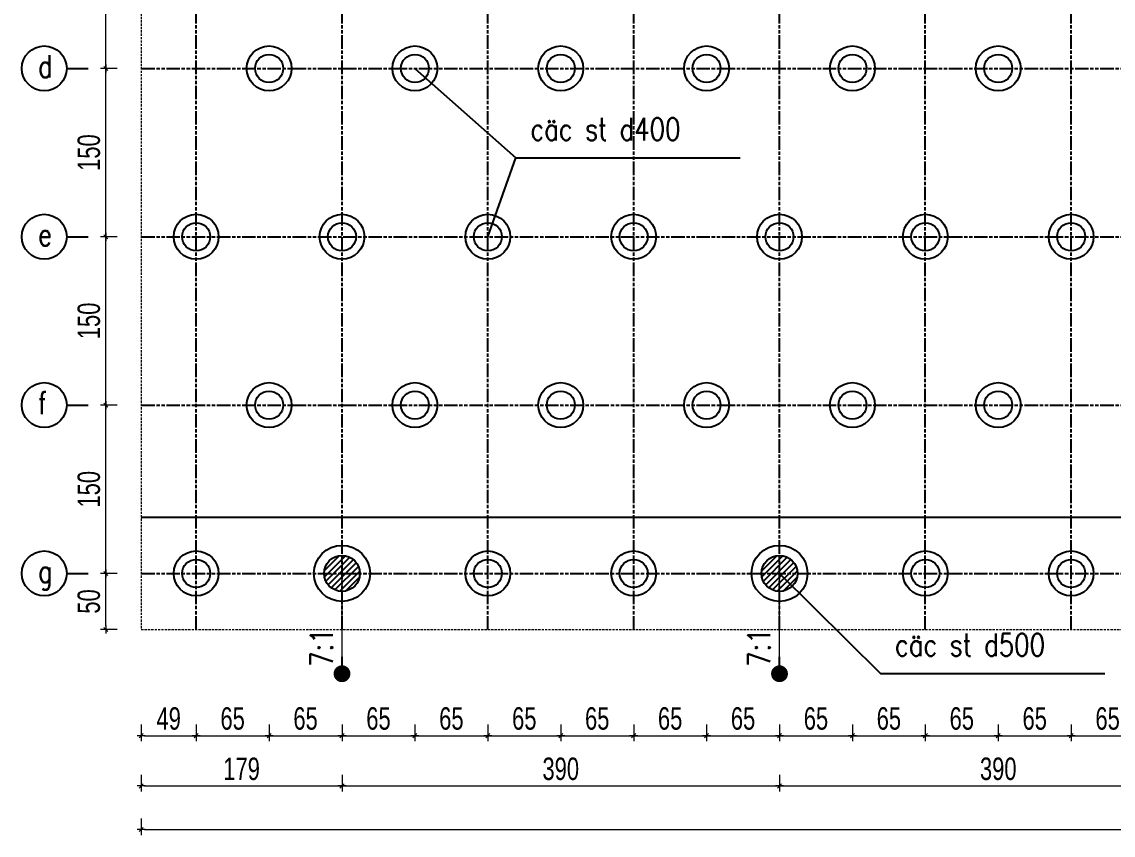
# Model space of a CAD drawing. Header units: inches. Extents: x -1640460 to 2672754, y -1012 to 1209503.
# Drawn here: x 4934 to 5907, y 136 to 861 of the extents above; entities that cross this region are included whole.
import ezdxf

# ---------------------------------------------------------------- set-up
doc = ezdxf.new("R2010")
doc.units = ezdxf.units.IN
doc.header["$MEASUREMENT"] = 0
doc.linetypes.add('ACAD_ISO09W100', pattern=[45, 24, -3, 6, -3, 6, -3])
doc.linetypes.add('HIDDEN', pattern=[0.375, 0.25, -0.125])
doc.layers.add('DIM', color=177, linetype='Continuous', lineweight=20)
doc.layers.add('THAY1', color=9, linetype='Continuous', lineweight=20)
for name, color, linetype in [('Kich thuoc', 4, 'Continuous'), ('Text', 2, 'Continuous'), ('Tim', 8, 'ACAD_ISO09W100')]:
    doc.layers.add(name, color=color, linetype=linetype)
doc.styles.add('KICH_THUOC', font='vnsimli.shx', dxfattribs={"width": 0.8})
doc.styles.add('TXTDIM', font='VNARIAL.TTF', dxfattribs={"width": 0.7})
doc.dimstyles.new('DIM10', dxfattribs={"dimscale": 10, "dimtxt": 2, "dimasz": 0.3, "dimexe": 0.5, "dimexo": 0.5, "dimgap": 0.5, "dimtad": 1, "dimdec": 0, "dimzin": 12, "dimdsep": 46, "dimtxsty": 'TXTDIM', "dimblk": 'SLASH', "dimcen": 1.5, "dimclrd": 1, "dimclre": 256, "dimclrt": 2, "dimadec": 0, "dimazin": 0, "dimtfac": 1, "dimtdec": 0, "dimtix": 1, "dimtmove": 0, "dimatfit": 3, "dimldrblk": 'DOT', "dimfxl": 1, "dimfxlon": 1, "dimtolj": 1, "dimtzin": 0, "dimlwd": 9, "dimlwe": 9, "dimarcsym": 1})

# ---------------------------------------------------------------- blocks, each defined once
blk = doc.blocks.new('SLASH')
at = {"layer": 'DIM', "color": 16}
blk.add_line((-1.2, 0), (1.2, 0), dxfattribs=at)
at = {"layer": 'DIM', "color": 16, "linetype": 'Continuous'}
blk.add_line((-0.6, -0.6), (0.6, 0.6), dxfattribs=at)
blk = doc.blocks.new('*D423')
at = {"layer": 'Defpoints', "color": 0}
for p in [(5040.87, 319.43), (5089.87, 319.43), (5089.87, 224.84)]:
    blk.add_point(p, dxfattribs=at)
at = {"layer": 'Kich thuoc', "lineweight": 9}
for p, q in [((5040.87, 234.84), (5040.87, 219.84)), ((5089.87, 234.84), (5089.87, 219.84))]:
    blk.add_line(p, q, dxfattribs=at)
at = {"layer": 'Kich thuoc', "color": 1, "lineweight": 9}
blk.add_line((5043.87, 224.84), (5086.87, 224.84), dxfattribs=at)
at = {"layer": 'Kich thuoc', "color": 1, "lineweight": 9, "xscale": 3, "yscale": 3, "zscale": 3, "rotation": 180}
blk.add_blockref('SLASH', (5040.87, 224.84), dxfattribs=at)
at = {"layer": 'Kich thuoc', "color": 1, "lineweight": 9, "xscale": 3, "yscale": 3, "zscale": 3}
blk.add_blockref('SLASH', (5089.87, 224.84), dxfattribs=at)
at = {"layer": 'Kich thuoc', "color": 2, "insert": (5065.37, 240.05), "char_height": 20, "attachment_point": 5, "style": 'TXTDIM'}
blk.add_mtext('\\A1;49', dxfattribs=at)
blk = doc.blocks.new('_Dot')
at = {"color": 0, "linetype": 'ByBlock', "lineweight": -2}
blk.add_line((-0.5, 0), (-1, 0), dxfattribs=at)
at = {"color": 0, "linetype": 'ByBlock', "const_width": 0.5}
blk.add_lwpolyline([(-0.25, 0, 1), (0.25, 0, 1)], format="xyb", close=True, dxfattribs=at)
blk = doc.blocks.new('*D424')
at = {"layer": 'Defpoints', "color": 0}
for p in [(5089.87, 319.43), (5154.87, 319.43), (5154.87, 224.84)]:
    blk.add_point(p, dxfattribs=at)
at = {"layer": 'Kich thuoc', "lineweight": 9}
for p, q in [((5089.87, 234.84), (5089.87, 219.84)), ((5154.87, 234.84), (5154.87, 219.84))]:
    blk.add_line(p, q, dxfattribs=at)
at = {"layer": 'Kich thuoc', "color": 1, "lineweight": 9}
blk.add_line((5092.87, 224.84), (5151.87, 224.84), dxfattribs=at)
at = {"layer": 'Kich thuoc', "color": 1, "lineweight": 9, "xscale": 3, "yscale": 3, "zscale": 3, "rotation": 180}
blk.add_blockref('SLASH', (5089.87, 224.84), dxfattribs=at)
at = {"layer": 'Kich thuoc', "color": 1, "lineweight": 9, "xscale": 3, "yscale": 3, "zscale": 3}
blk.add_blockref('SLASH', (5154.87, 224.84), dxfattribs=at)
at = {"layer": 'Kich thuoc', "color": 2, "insert": (5122.37, 240.05), "char_height": 20, "attachment_point": 5, "style": 'TXTDIM'}
blk.add_mtext('\\A1;65', dxfattribs=at)
blk = doc.blocks.new('*D425')
at = {"layer": 'Defpoints', "color": 0}
for p in [(5154.87, 319.43), (5219.87, 319.43), (5219.87, 224.84)]:
    blk.add_point(p, dxfattribs=at)
at = {"layer": 'Kich thuoc', "lineweight": 9}
for p, q in [((5154.87, 234.84), (5154.87, 219.84)), ((5219.87, 234.84), (5219.87, 219.84))]:
    blk.add_line(p, q, dxfattribs=at)
at = {"layer": 'Kich thuoc', "color": 1, "lineweight": 9}
blk.add_line((5157.87, 224.84), (5216.87, 224.84), dxfattribs=at)
at = {"layer": 'Kich thuoc', "color": 1, "lineweight": 9, "xscale": 3, "yscale": 3, "zscale": 3, "rotation": 180}
blk.add_blockref('SLASH', (5154.87, 224.84), dxfattribs=at)
at = {"layer": 'Kich thuoc', "color": 1, "lineweight": 9, "xscale": 3, "yscale": 3, "zscale": 3}
blk.add_blockref('SLASH', (5219.87, 224.84), dxfattribs=at)
at = {"layer": 'Kich thuoc', "color": 2, "insert": (5187.37, 240.05), "char_height": 20, "attachment_point": 5, "style": 'TXTDIM'}
blk.add_mtext('\\A1;65', dxfattribs=at)
blk = doc.blocks.new('*D426')
at = {"layer": 'Defpoints', "color": 0}
for p in [(5219.87, 319.43), (5284.87, 319.43), (5284.87, 224.84)]:
    blk.add_point(p, dxfattribs=at)
at = {"layer": 'Kich thuoc', "lineweight": 9}
for p, q in [((5219.87, 234.84), (5219.87, 219.84)), ((5284.87, 234.84), (5284.87, 219.84))]:
    blk.add_line(p, q, dxfattribs=at)
at = {"layer": 'Kich thuoc', "color": 1, "lineweight": 9}
blk.add_line((5222.87, 224.84), (5281.87, 224.84), dxfattribs=at)
at = {"layer": 'Kich thuoc', "color": 1, "lineweight": 9, "xscale": 3, "yscale": 3, "zscale": 3, "rotation": 180}
blk.add_blockref('SLASH', (5219.87, 224.84), dxfattribs=at)
at = {"layer": 'Kich thuoc', "color": 1, "lineweight": 9, "xscale": 3, "yscale": 3, "zscale": 3}
blk.add_blockref('SLASH', (5284.87, 224.84), dxfattribs=at)
at = {"layer": 'Kich thuoc', "color": 2, "insert": (5252.37, 240.05), "char_height": 20, "attachment_point": 5, "style": 'TXTDIM'}
blk.add_mtext('\\A1;65', dxfattribs=at)
blk = doc.blocks.new('*D427')
at = {"layer": 'Defpoints', "color": 0}
for p in [(5284.87, 319.43), (5349.87, 319.43), (5349.87, 224.84)]:
    blk.add_point(p, dxfattribs=at)
at = {"layer": 'Kich thuoc', "lineweight": 9}
for p, q in [((5284.87, 234.84), (5284.87, 219.84)), ((5349.87, 234.84), (5349.87, 219.84))]:
    blk.add_line(p, q, dxfattribs=at)
at = {"layer": 'Kich thuoc', "color": 1, "lineweight": 9}
blk.add_line((5287.87, 224.84), (5346.87, 224.84), dxfattribs=at)
at = {"layer": 'Kich thuoc', "color": 1, "lineweight": 9, "xscale": 3, "yscale": 3, "zscale": 3, "rotation": 180}
blk.add_blockref('SLASH', (5284.87, 224.84), dxfattribs=at)
at = {"layer": 'Kich thuoc', "color": 1, "lineweight": 9, "xscale": 3, "yscale": 3, "zscale": 3}
blk.add_blockref('SLASH', (5349.87, 224.84), dxfattribs=at)
at = {"layer": 'Kich thuoc', "color": 2, "insert": (5317.37, 240.05), "char_height": 20, "attachment_point": 5, "style": 'TXTDIM'}
blk.add_mtext('\\A1;65', dxfattribs=at)
blk = doc.blocks.new('*D428')
at = {"layer": 'Defpoints', "color": 0}
for p in [(5349.87, 319.43), (5414.87, 319.43), (5414.87, 224.84)]:
    blk.add_point(p, dxfattribs=at)
at = {"layer": 'Kich thuoc', "lineweight": 9}
for p, q in [((5349.87, 234.84), (5349.87, 219.84)), ((5414.87, 234.84), (5414.87, 219.84))]:
    blk.add_line(p, q, dxfattribs=at)
at = {"layer": 'Kich thuoc', "color": 1, "lineweight": 9}
blk.add_line((5352.87, 224.84), (5411.87, 224.84), dxfattribs=at)
at = {"layer": 'Kich thuoc', "color": 1, "lineweight": 9, "xscale": 3, "yscale": 3, "zscale": 3, "rotation": 180}
blk.add_blockref('SLASH', (5349.87, 224.84), dxfattribs=at)
at = {"layer": 'Kich thuoc', "color": 1, "lineweight": 9, "xscale": 3, "yscale": 3, "zscale": 3}
blk.add_blockref('SLASH', (5414.87, 224.84), dxfattribs=at)
at = {"layer": 'Kich thuoc', "color": 2, "insert": (5382.37, 240.05), "char_height": 20, "attachment_point": 5, "style": 'TXTDIM'}
blk.add_mtext('\\A1;65', dxfattribs=at)
blk = doc.blocks.new('*D429')
at = {"layer": 'Defpoints', "color": 0}
for p in [(5414.87, 319.43), (5479.87, 319.43), (5479.87, 224.84)]:
    blk.add_point(p, dxfattribs=at)
at = {"layer": 'Kich thuoc', "lineweight": 9}
for p, q in [((5414.87, 234.84), (5414.87, 219.84)), ((5479.87, 234.84), (5479.87, 219.84))]:
    blk.add_line(p, q, dxfattribs=at)
at = {"layer": 'Kich thuoc', "color": 1, "lineweight": 9}
blk.add_line((5417.87, 224.84), (5476.87, 224.84), dxfattribs=at)
at = {"layer": 'Kich thuoc', "color": 1, "lineweight": 9, "xscale": 3, "yscale": 3, "zscale": 3, "rotation": 180}
blk.add_blockref('SLASH', (5414.87, 224.84), dxfattribs=at)
at = {"layer": 'Kich thuoc', "color": 1, "lineweight": 9, "xscale": 3, "yscale": 3, "zscale": 3}
blk.add_blockref('SLASH', (5479.87, 224.84), dxfattribs=at)
at = {"layer": 'Kich thuoc', "color": 2, "insert": (5447.37, 240.05), "char_height": 20, "attachment_point": 5, "style": 'TXTDIM'}
blk.add_mtext('\\A1;65', dxfattribs=at)
blk = doc.blocks.new('*D430')
at = {"layer": 'Defpoints', "color": 0}
for p in [(5479.87, 319.43), (5544.87, 319.43), (5544.87, 224.84)]:
    blk.add_point(p, dxfattribs=at)
at = {"layer": 'Kich thuoc', "lineweight": 9}
for p, q in [((5479.87, 234.84), (5479.87, 219.84)), ((5544.87, 234.84), (5544.87, 219.84))]:
    blk.add_line(p, q, dxfattribs=at)
at = {"layer": 'Kich thuoc', "color": 1, "lineweight": 9}
blk.add_line((5482.87, 224.84), (5541.87, 224.84), dxfattribs=at)
at = {"layer": 'Kich thuoc', "color": 1, "lineweight": 9, "xscale": 3, "yscale": 3, "zscale": 3, "rotation": 180}
blk.add_blockref('SLASH', (5479.87, 224.84), dxfattribs=at)
at = {"layer": 'Kich thuoc', "color": 1, "lineweight": 9, "xscale": 3, "yscale": 3, "zscale": 3}
blk.add_blockref('SLASH', (5544.87, 224.84), dxfattribs=at)
at = {"layer": 'Kich thuoc', "color": 2, "insert": (5512.37, 240.05), "char_height": 20, "attachment_point": 5, "style": 'TXTDIM'}
blk.add_mtext('\\A1;65', dxfattribs=at)
blk = doc.blocks.new('*D431')
at = {"layer": 'Defpoints', "color": 0}
for p in [(5544.87, 319.43), (5609.87, 319.43), (5609.87, 224.84)]:
    blk.add_point(p, dxfattribs=at)
at = {"layer": 'Kich thuoc', "lineweight": 9}
for p, q in [((5544.87, 234.84), (5544.87, 219.84)), ((5609.87, 234.84), (5609.87, 219.84))]:
    blk.add_line(p, q, dxfattribs=at)
at = {"layer": 'Kich thuoc', "color": 1, "lineweight": 9}
blk.add_line((5547.87, 224.84), (5606.87, 224.84), dxfattribs=at)
at = {"layer": 'Kich thuoc', "color": 1, "lineweight": 9, "xscale": 3, "yscale": 3, "zscale": 3, "rotation": 180}
blk.add_blockref('SLASH', (5544.87, 224.84), dxfattribs=at)
at = {"layer": 'Kich thuoc', "color": 1, "lineweight": 9, "xscale": 3, "yscale": 3, "zscale": 3}
blk.add_blockref('SLASH', (5609.87, 224.84), dxfattribs=at)
at = {"layer": 'Kich thuoc', "color": 2, "insert": (5577.37, 240.05), "char_height": 20, "attachment_point": 5, "style": 'TXTDIM'}
blk.add_mtext('\\A1;65', dxfattribs=at)
blk = doc.blocks.new('*D432')
at = {"layer": 'Defpoints', "color": 0}
for p in [(5609.87, 319.43), (5674.87, 319.43), (5674.87, 224.84)]:
    blk.add_point(p, dxfattribs=at)
at = {"layer": 'Kich thuoc', "lineweight": 9}
for p, q in [((5609.87, 234.84), (5609.87, 219.84)), ((5674.87, 234.84), (5674.87, 219.84))]:
    blk.add_line(p, q, dxfattribs=at)
at = {"layer": 'Kich thuoc', "color": 1, "lineweight": 9}
blk.add_line((5612.87, 224.84), (5671.87, 224.84), dxfattribs=at)
at = {"layer": 'Kich thuoc', "color": 1, "lineweight": 9, "xscale": 3, "yscale": 3, "zscale": 3, "rotation": 180}
blk.add_blockref('SLASH', (5609.87, 224.84), dxfattribs=at)
at = {"layer": 'Kich thuoc', "color": 1, "lineweight": 9, "xscale": 3, "yscale": 3, "zscale": 3}
blk.add_blockref('SLASH', (5674.87, 224.84), dxfattribs=at)
at = {"layer": 'Kich thuoc', "color": 2, "insert": (5642.37, 240.05), "char_height": 20, "attachment_point": 5, "style": 'TXTDIM'}
blk.add_mtext('\\A1;65', dxfattribs=at)
blk = doc.blocks.new('*D433')
at = {"layer": 'Defpoints', "color": 0}
for p in [(5674.87, 319.43), (5739.87, 319.43), (5739.87, 224.84)]:
    blk.add_point(p, dxfattribs=at)
at = {"layer": 'Kich thuoc', "lineweight": 9}
for p, q in [((5674.87, 234.84), (5674.87, 219.84)), ((5739.87, 234.84), (5739.87, 219.84))]:
    blk.add_line(p, q, dxfattribs=at)
at = {"layer": 'Kich thuoc', "color": 1, "lineweight": 9}
blk.add_line((5677.87, 224.84), (5736.87, 224.84), dxfattribs=at)
at = {"layer": 'Kich thuoc', "color": 1, "lineweight": 9, "xscale": 3, "yscale": 3, "zscale": 3, "rotation": 180}
blk.add_blockref('SLASH', (5674.87, 224.84), dxfattribs=at)
at = {"layer": 'Kich thuoc', "color": 1, "lineweight": 9, "xscale": 3, "yscale": 3, "zscale": 3}
blk.add_blockref('SLASH', (5739.87, 224.84), dxfattribs=at)
at = {"layer": 'Kich thuoc', "color": 2, "insert": (5707.37, 240.05), "char_height": 20, "attachment_point": 5, "style": 'TXTDIM'}
blk.add_mtext('\\A1;65', dxfattribs=at)
blk = doc.blocks.new('*D434')
at = {"layer": 'Defpoints', "color": 0}
for p in [(5739.87, 319.43), (5804.87, 319.43), (5804.87, 224.84)]:
    blk.add_point(p, dxfattribs=at)
at = {"layer": 'Kich thuoc', "lineweight": 9}
for p, q in [((5739.87, 234.84), (5739.87, 219.84)), ((5804.87, 234.84), (5804.87, 219.84))]:
    blk.add_line(p, q, dxfattribs=at)
at = {"layer": 'Kich thuoc', "color": 1, "lineweight": 9}
blk.add_line((5742.87, 224.84), (5801.87, 224.84), dxfattribs=at)
at = {"layer": 'Kich thuoc', "color": 1, "lineweight": 9, "xscale": 3, "yscale": 3, "zscale": 3, "rotation": 180}
blk.add_blockref('SLASH', (5739.87, 224.84), dxfattribs=at)
at = {"layer": 'Kich thuoc', "color": 1, "lineweight": 9, "xscale": 3, "yscale": 3, "zscale": 3}
blk.add_blockref('SLASH', (5804.87, 224.84), dxfattribs=at)
at = {"layer": 'Kich thuoc', "color": 2, "insert": (5772.37, 240.05), "char_height": 20, "attachment_point": 5, "style": 'TXTDIM'}
blk.add_mtext('\\A1;65', dxfattribs=at)
blk = doc.blocks.new('*D435')
at = {"layer": 'Defpoints', "color": 0}
for p in [(5804.87, 319.43), (5869.87, 319.43), (5869.87, 224.84)]:
    blk.add_point(p, dxfattribs=at)
at = {"layer": 'Kich thuoc', "lineweight": 9}
for p, q in [((5804.87, 234.84), (5804.87, 219.84)), ((5869.87, 234.84), (5869.87, 219.84))]:
    blk.add_line(p, q, dxfattribs=at)
at = {"layer": 'Kich thuoc', "color": 1, "lineweight": 9}
blk.add_line((5807.87, 224.84), (5866.87, 224.84), dxfattribs=at)
at = {"layer": 'Kich thuoc', "color": 1, "lineweight": 9, "xscale": 3, "yscale": 3, "zscale": 3, "rotation": 180}
blk.add_blockref('SLASH', (5804.87, 224.84), dxfattribs=at)
at = {"layer": 'Kich thuoc', "color": 1, "lineweight": 9, "xscale": 3, "yscale": 3, "zscale": 3}
blk.add_blockref('SLASH', (5869.87, 224.84), dxfattribs=at)
at = {"layer": 'Kich thuoc', "color": 2, "insert": (5837.37, 240.05), "char_height": 20, "attachment_point": 5, "style": 'TXTDIM'}
blk.add_mtext('\\A1;65', dxfattribs=at)
blk = doc.blocks.new('*D436')
at = {"layer": 'Defpoints', "color": 0}
for p in [(5869.87, 319.43), (5934.87, 319.43), (5934.87, 224.84)]:
    blk.add_point(p, dxfattribs=at)
at = {"layer": 'Kich thuoc', "lineweight": 9}
for p, q in [((5869.87, 234.84), (5869.87, 219.84)), ((5934.87, 234.84), (5934.87, 219.84))]:
    blk.add_line(p, q, dxfattribs=at)
at = {"layer": 'Kich thuoc', "color": 1, "lineweight": 9}
blk.add_line((5872.87, 224.84), (5931.87, 224.84), dxfattribs=at)
at = {"layer": 'Kich thuoc', "color": 1, "lineweight": 9, "xscale": 3, "yscale": 3, "zscale": 3, "rotation": 180}
blk.add_blockref('SLASH', (5869.87, 224.84), dxfattribs=at)
at = {"layer": 'Kich thuoc', "color": 1, "lineweight": 9, "xscale": 3, "yscale": 3, "zscale": 3}
blk.add_blockref('SLASH', (5934.87, 224.84), dxfattribs=at)
at = {"layer": 'Kich thuoc', "color": 2, "insert": (5902.37, 240.05), "char_height": 20, "attachment_point": 5, "style": 'TXTDIM'}
blk.add_mtext('\\A1;65', dxfattribs=at)
blk = doc.blocks.new('*D413')
at = {"layer": 'Defpoints', "color": 0}
for p in [(5040.87, 319.43), (5219.87, 319.43), (5219.87, 180)]:
    blk.add_point(p, dxfattribs=at)
at = {"layer": 'Kich thuoc', "lineweight": 9}
for p, q in [((5040.87, 190), (5040.87, 175)), ((5219.87, 190), (5219.87, 175))]:
    blk.add_line(p, q, dxfattribs=at)
at = {"layer": 'Kich thuoc', "color": 1, "lineweight": 9}
blk.add_line((5043.87, 180), (5216.87, 180), dxfattribs=at)
at = {"layer": 'Kich thuoc', "color": 1, "lineweight": 9, "xscale": 3, "yscale": 3, "zscale": 3, "rotation": 180}
blk.add_blockref('SLASH', (5040.87, 180), dxfattribs=at)
at = {"layer": 'Kich thuoc', "color": 1, "lineweight": 9, "xscale": 3, "yscale": 3, "zscale": 3}
blk.add_blockref('SLASH', (5219.87, 180), dxfattribs=at)
at = {"layer": 'Kich thuoc', "color": 2, "insert": (5130.37, 195.2), "char_height": 20, "attachment_point": 5, "style": 'TXTDIM'}
blk.add_mtext('\\A1;179', dxfattribs=at)
blk = doc.blocks.new('*D414')
at = {"layer": 'Defpoints', "color": 0}
for p in [(5219.87, 319.43), (5609.87, 319.43), (5609.87, 180)]:
    blk.add_point(p, dxfattribs=at)
at = {"layer": 'Kich thuoc', "lineweight": 9}
for p, q in [((5219.87, 190), (5219.87, 175)), ((5609.87, 190), (5609.87, 175))]:
    blk.add_line(p, q, dxfattribs=at)
at = {"layer": 'Kich thuoc', "color": 1, "lineweight": 9}
blk.add_line((5222.87, 180), (5606.87, 180), dxfattribs=at)
at = {"layer": 'Kich thuoc', "color": 1, "lineweight": 9, "xscale": 3, "yscale": 3, "zscale": 3, "rotation": 180}
blk.add_blockref('SLASH', (5219.87, 180), dxfattribs=at)
at = {"layer": 'Kich thuoc', "color": 1, "lineweight": 9, "xscale": 3, "yscale": 3, "zscale": 3}
blk.add_blockref('SLASH', (5609.87, 180), dxfattribs=at)
at = {"layer": 'Kich thuoc', "color": 2, "insert": (5414.87, 195.21), "char_height": 20, "attachment_point": 5, "style": 'TXTDIM'}
blk.add_mtext('\\A1;390', dxfattribs=at)
blk = doc.blocks.new('*D415')
at = {"layer": 'Defpoints', "color": 0}
for p in [(5609.87, 319.43), (5999.87, 319.43), (5999.87, 180)]:
    blk.add_point(p, dxfattribs=at)
at = {"layer": 'Kich thuoc', "lineweight": 9}
for p, q in [((5609.87, 190), (5609.87, 175)), ((5999.87, 190), (5999.87, 175))]:
    blk.add_line(p, q, dxfattribs=at)
at = {"layer": 'Kich thuoc', "color": 1, "lineweight": 9}
blk.add_line((5612.87, 180), (5996.87, 180), dxfattribs=at)
at = {"layer": 'Kich thuoc', "color": 1, "lineweight": 9, "xscale": 3, "yscale": 3, "zscale": 3, "rotation": 180}
blk.add_blockref('SLASH', (5609.87, 180), dxfattribs=at)
at = {"layer": 'Kich thuoc', "color": 1, "lineweight": 9, "xscale": 3, "yscale": 3, "zscale": 3}
blk.add_blockref('SLASH', (5999.87, 180), dxfattribs=at)
at = {"layer": 'Kich thuoc', "color": 2, "insert": (5804.87, 195.21), "char_height": 20, "attachment_point": 5, "style": 'TXTDIM'}
blk.add_mtext('\\A1;390', dxfattribs=at)
blk = doc.blocks.new('*D422')
at = {"layer": 'Defpoints', "color": 0}
for p in [(5040.87, 319.43), (8128.87, 319.43), (8128.87, 141.18)]:
    blk.add_point(p, dxfattribs=at)
at = {"layer": 'Kich thuoc', "lineweight": 9}
for p, q in [((5040.87, 151.18), (5040.87, 136.18)), ((8128.87, 151.18), (8128.87, 136.18))]:
    blk.add_line(p, q, dxfattribs=at)
at = {"layer": 'Kich thuoc', "color": 1, "lineweight": 9}
blk.add_line((5043.87, 141.18), (8125.87, 141.18), dxfattribs=at)
at = {"layer": 'Kich thuoc', "color": 1, "lineweight": 9, "xscale": 3, "yscale": 3, "zscale": 3, "rotation": 180}
blk.add_blockref('SLASH', (5040.87, 141.18), dxfattribs=at)
at = {"layer": 'Kich thuoc', "color": 1, "lineweight": 9, "xscale": 3, "yscale": 3, "zscale": 3}
blk.add_blockref('SLASH', (8128.87, 141.18), dxfattribs=at)
at = {"layer": 'Kich thuoc', "color": 2, "insert": (6584.87, 156.4), "char_height": 20, "attachment_point": 5, "style": 'TXTDIM'}
blk.add_mtext('\\A1;3088', dxfattribs=at)
blk = doc.blocks.new('*D352')
at = {"layer": 'Defpoints', "color": 0}
for p in [(5009.44, 369.43), (5040.87, 369.43), (5040.87, 319.43)]:
    blk.add_point(p, dxfattribs=at)
at = {"layer": 'Kich thuoc', "lineweight": 9}
for p, q in [((5019.44, 369.43), (5004.44, 369.43)), ((5019.44, 319.43), (5004.44, 319.43))]:
    blk.add_line(p, q, dxfattribs=at)
at = {"layer": 'Kich thuoc', "color": 1, "lineweight": 9}
blk.add_line((5009.44, 322.43), (5009.44, 366.43), dxfattribs=at)
at = {"layer": 'Kich thuoc', "color": 1, "lineweight": 9, "xscale": 3, "yscale": 3, "zscale": 3}
for p, rotation in [((5009.44, 369.43), 90), ((5009.44, 319.43), 270)]:
    blk.add_blockref('SLASH', p, dxfattribs=dict(at, rotation=rotation))
at = {"layer": 'Kich thuoc', "color": 2, "insert": (4994.23, 344.43), "char_height": 20, "attachment_point": 5, "rotation": 90, "style": 'TXTDIM'}
blk.add_mtext('\\A1;50', dxfattribs=at)
blk = doc.blocks.new('*D353')
at = {"layer": 'Defpoints', "color": 0}
for p in [(5009.44, 519.43), (5040.87, 519.43), (5040.87, 369.43)]:
    blk.add_point(p, dxfattribs=at)
at = {"layer": 'Kich thuoc', "lineweight": 9}
for p, q in [((5019.44, 519.43), (5004.44, 519.43)), ((5019.44, 369.43), (5004.44, 369.43))]:
    blk.add_line(p, q, dxfattribs=at)
at = {"layer": 'Kich thuoc', "color": 1, "lineweight": 9}
blk.add_line((5009.44, 372.43), (5009.44, 516.43), dxfattribs=at)
at = {"layer": 'Kich thuoc', "color": 1, "lineweight": 9, "xscale": 3, "yscale": 3, "zscale": 3}
for p, rotation in [((5009.44, 519.43), 90), ((5009.44, 369.43), 270)]:
    blk.add_blockref('SLASH', p, dxfattribs=dict(at, rotation=rotation))
at = {"layer": 'Kich thuoc', "color": 2, "insert": (4994.23, 444.43), "char_height": 20, "attachment_point": 5, "rotation": 90, "style": 'TXTDIM'}
blk.add_mtext('\\A1;150', dxfattribs=at)
blk = doc.blocks.new('*D354')
at = {"layer": 'Defpoints', "color": 0}
for p in [(5009.44, 669.43), (5040.87, 669.43), (5040.87, 519.43)]:
    blk.add_point(p, dxfattribs=at)
at = {"layer": 'Kich thuoc', "lineweight": 9}
for p, q in [((5019.44, 669.43), (5004.44, 669.43)), ((5019.44, 519.43), (5004.44, 519.43))]:
    blk.add_line(p, q, dxfattribs=at)
at = {"layer": 'Kich thuoc', "color": 1, "lineweight": 9}
blk.add_line((5009.44, 522.43), (5009.44, 666.43), dxfattribs=at)
at = {"layer": 'Kich thuoc', "color": 1, "lineweight": 9, "xscale": 3, "yscale": 3, "zscale": 3}
for p, rotation in [((5009.44, 669.43), 90), ((5009.44, 519.43), 270)]:
    blk.add_blockref('SLASH', p, dxfattribs=dict(at, rotation=rotation))
at = {"layer": 'Kich thuoc', "color": 2, "insert": (4994.23, 594.43), "char_height": 20, "attachment_point": 5, "rotation": 90, "style": 'TXTDIM'}
blk.add_mtext('\\A1;150', dxfattribs=at)
blk = doc.blocks.new('*D355')
at = {"layer": 'Defpoints', "color": 0}
for p in [(5009.44, 819.43), (5040.87, 819.43), (5040.87, 669.43)]:
    blk.add_point(p, dxfattribs=at)
at = {"layer": 'Kich thuoc', "lineweight": 9}
for p, q in [((5019.44, 819.43), (5004.44, 819.43)), ((5019.44, 669.43), (5004.44, 669.43))]:
    blk.add_line(p, q, dxfattribs=at)
at = {"layer": 'Kich thuoc', "color": 1, "lineweight": 9}
blk.add_line((5009.44, 672.43), (5009.44, 816.43), dxfattribs=at)
at = {"layer": 'Kich thuoc', "color": 1, "lineweight": 9, "xscale": 3, "yscale": 3, "zscale": 3}
for p, rotation in [((5009.44, 819.43), 90), ((5009.44, 669.43), 270)]:
    blk.add_blockref('SLASH', p, dxfattribs=dict(at, rotation=rotation))
at = {"layer": 'Kich thuoc', "color": 2, "insert": (4994.23, 744.43), "char_height": 20, "attachment_point": 5, "rotation": 90, "style": 'TXTDIM'}
blk.add_mtext('\\A1;150', dxfattribs=at)
blk = doc.blocks.new('*D356')
at = {"layer": 'Defpoints', "color": 0}
for p in [(5009.44, 969.43), (5040.87, 969.43), (5040.87, 819.43)]:
    blk.add_point(p, dxfattribs=at)
at = {"layer": 'Kich thuoc', "lineweight": 9}
for p, q in [((5019.44, 969.43), (5004.44, 969.43)), ((5019.44, 819.43), (5004.44, 819.43))]:
    blk.add_line(p, q, dxfattribs=at)
at = {"layer": 'Kich thuoc', "color": 1, "lineweight": 9}
blk.add_line((5009.44, 822.43), (5009.44, 966.43), dxfattribs=at)
at = {"layer": 'Kich thuoc', "color": 1, "lineweight": 9, "xscale": 3, "yscale": 3, "zscale": 3}
for p, rotation in [((5009.44, 969.43), 90), ((5009.44, 819.43), 270)]:
    blk.add_blockref('SLASH', p, dxfattribs=dict(at, rotation=rotation))
at = {"layer": 'Kich thuoc', "color": 2, "insert": (4994.23, 894.43), "char_height": 20, "attachment_point": 5, "rotation": 90, "style": 'TXTDIM'}
blk.add_mtext('\\A1;150', dxfattribs=at)

msp = doc.modelspace()

# ---------------------------------------------------------------- hatches: boundary and pattern name
h = msp.add_hatch()
h.set_pattern_fill('ANSI31', color=256, scale=30, style=0)
h.set_pattern_definition([(45, (4344.4896, 0), (-2.65165, 2.65165), [])])
h.paths.add_polyline_path([(5203.87, 369.43), (5219.87, 369.43), (5219.87, 385.43, 0.414214)])
h.paths.add_polyline_path([(5219.87, 369.43), (5203.87, 369.43, 0.414214), (5219.87, 353.43)])
h.paths.add_polyline_path([(5235.87, 369.43, 0.414214), (5219.87, 385.43), (5219.87, 369.43)])
h.paths.add_polyline_path([(5219.87, 353.43, 0.414214), (5235.87, 369.43), (5219.87, 369.43)])
h = msp.add_hatch()
h.set_pattern_fill('ANSI31', color=256, scale=30, style=0)
h.set_pattern_definition([(45, (4734.4896, 0), (-2.65165, 2.65165), [])])
h.paths.add_polyline_path([(5609.87, 385.43, 0.414214), (5593.87, 369.43), (5609.87, 369.43)])
h.paths.add_polyline_path([(5609.87, 369.43), (5593.87, 369.43, 0.414214), (5609.87, 353.43)])
h.paths.add_polyline_path([(5609.87, 385.43), (5609.87, 369.43), (5625.87, 369.43, 0.414214)])
h.paths.add_polyline_path([(5625.87, 369.43), (5609.87, 369.43), (5609.87, 353.43, 0.414214)])

# ---------------------------------------------------------------- linework, layer by layer
for p, q in [((4974.44, 819.43), (4993.55, 819.43)), ((5284.87, 819.43), (5374.77, 739.65)), ((5349.87, 669.43), (5374.77, 739.65)), ((5374.77, 739.65), (5574.77, 739.65)), ((4974.44, 669.43), (4993.55, 669.43)), ((4974.44, 519.43), (4993.55, 519.43)), ((5040.87, 419.43), (8128.87, 419.43)), ((4974.44, 369.43), (4993.55, 369.43)), ((5609.87, 369.43), (5699.77, 280.12)), ((5699.77, 280.12), (5899.77, 280.12))]:
    msp.add_line(p, q)
for centre, radius in [((4954.44, 819.43), 20), ((5154.87, 819.43), 20), ((5284.87, 819.43), 20), ((5414.87, 819.43), 20), ((5544.87, 819.43), 20), ((5674.87, 819.43), 20), ((5804.87, 819.43), 20), ((5154.87, 819.43), 12.5), ((5284.87, 819.43), 12.5), ((5414.87, 819.43), 12.5), ((5544.87, 819.43), 12.5), ((5674.87, 819.43), 12.5), ((5804.87, 819.43), 12.5), ((4954.44, 669.43), 20), ((5089.87, 669.43), 20), ((5089.87, 669.43), 12.5), ((5219.87, 669.43), 20), ((5219.87, 669.43), 12.5), ((5349.87, 669.43), 20), ((5349.87, 669.43), 12.5), ((5479.87, 669.43), 20), ((5479.87, 669.43), 12.5), ((5609.87, 669.43), 20), ((5609.87, 669.43), 12.5), ((5739.87, 669.43), 20), ((5739.87, 669.43), 12.5), ((5869.87, 669.43), 20), ((5869.87, 669.43), 12.5), ((4954.44, 519.43), 20), ((5154.87, 519.43), 20), ((5284.87, 519.43), 20), ((5414.87, 519.43), 20), ((5544.87, 519.43), 20), ((5674.87, 519.43), 20), ((5804.87, 519.43), 20), ((5154.87, 519.43), 12.5), ((5284.87, 519.43), 12.5), ((5414.87, 519.43), 12.5), ((5544.87, 519.43), 12.5), ((5674.87, 519.43), 12.5), ((5804.87, 519.43), 12.5), ((4954.44, 369.43), 20), ((5089.87, 369.43), 20), ((5219.87, 369.43), 25), ((5349.87, 369.43), 20), ((5479.87, 369.43), 20), ((5609.87, 369.43), 25), ((5739.87, 369.43), 20), ((5869.87, 369.43), 20), ((5089.87, 369.43), 12.5), ((5219.87, 369.43), 16), ((5349.87, 369.43), 12.5), ((5479.87, 369.43), 12.5), ((5609.87, 369.43), 16), ((5739.87, 369.43), 12.5), ((5869.87, 369.43), 12.5)]:
    msp.add_circle(centre, radius)
at = {"layer": 'THAY1', "linetype": 'HIDDEN', "ltscale": 8}
for p, q in [((5040.87, 1369.43), (5040.87, 319.43)), ((5040.87, 319.43), (8128.87, 319.43))]:
    msp.add_line(p, q, dxfattribs=at)
at = {"layer": 'Tim', "ltscale": 0.5}
for p, q in [((5089.87, 319.43), (5089.87, 1369.43)), ((5219.87, 319.43), (5219.87, 1369.43)), ((5349.87, 319.43), (5349.87, 1369.43)), ((5479.87, 319.43), (5479.87, 1369.43)), ((5609.87, 319.43), (5609.87, 1369.43)), ((5739.87, 319.43), (5739.87, 1369.43)), ((5869.87, 319.43), (5869.87, 1369.43)), ((5040.87, 819.43), (8128.87, 819.43)), ((5040.87, 669.43), (8128.87, 669.43)), ((5040.87, 519.43), (8128.87, 519.43)), ((5040.87, 369.43), (8128.87, 369.43))]:
    msp.add_line(p, q, dxfattribs=at)

# ---------------------------------------------------------------- texts
at = {"char_height": 20, "width": 34.4742, "attachment_point": 1, "rotation": 90, "style": 'KICH_THUOC'}
for insert in [(5191.59, 286.16), (5581.59, 286.16)]:
    msp.add_mtext('7:1', dxfattribs=dict(at, insert=insert))
at = {"layer": 'Text', "char_height": 20, "width": 371.6373, "attachment_point": 1, "style": 'KICH_THUOC'}
for s, insert in [('d', (4948.9, 831.34)), ('cäc \xadst d400', (5387.84, 775.3)), ('e', (4948.9, 681.34)), ('f', (4948.9, 531.34)), ('g', (4948.9, 381.34)), ('cäc \xadst d500', (5712.84, 315.78))]:
    msp.add_mtext(s, dxfattribs=dict(at, insert=insert))

# ---------------------------------------------------------------- dimensions: what is measured, and where the dimension line sits
at = {"layer": 'Kich thuoc'}
for base, p1, p2, picture, middle in [((5009.44, 969.43), (5040.87, 819.43), (5040.87, 969.43), '*D356', (4994.23, 894.43)), ((5009.44, 819.43), (5040.87, 669.43), (5040.87, 819.43), '*D355', (4994.23, 744.43)), ((5009.44, 669.43), (5040.87, 519.43), (5040.87, 669.43), '*D354', (4994.23, 594.43)), ((5009.44, 519.43), (5040.87, 369.43), (5040.87, 519.43), '*D353', (4994.23, 444.43))]:
    dim = msp.add_linear_dim(base=base, p1=p1, p2=p2, angle=90, dimstyle='DIM10', override={"dimtmove": 1}, dxfattribs=at)
    dim.commit()
    dim.dimension.update_dxf_attribs({"geometry": picture, "text_midpoint": middle})
dim = msp.add_linear_dim(base=(5009.44, 369.43), p1=(5040.87, 319.43), p2=(5040.87, 369.43), angle=90, dimstyle='DIM10', dxfattribs=at)
dim.commit()
dim.dimension.update_dxf_attribs({"geometry": '*D352', "text_midpoint": (4994.23, 344.43)})
for base, p1, p2, picture, middle in [((5089.87, 224.84), (5040.87, 319.43), (5089.87, 319.43), '*D423', (5065.37, 240.05)), ((5219.87, 180), (5040.87, 319.43), (5219.87, 319.43), '*D413', (5130.37, 195.2)), ((8128.87, 141.18), (5040.87, 319.43), (8128.87, 319.43), '*D422', (6584.87, 156.4)), ((5154.87, 224.84), (5089.87, 319.43), (5154.87, 319.43), '*D424', (5122.37, 240.05)), ((5219.87, 224.84), (5154.87, 319.43), (5219.87, 319.43), '*D425', (5187.37, 240.05)), ((5284.87, 224.84), (5219.87, 319.43), (5284.87, 319.43), '*D426', (5252.37, 240.05)), ((5609.87, 180), (5219.87, 319.43), (5609.87, 319.43), '*D414', (5414.87, 195.21)), ((5349.87, 224.84), (5284.87, 319.43), (5349.87, 319.43), '*D427', (5317.37, 240.05)), ((5414.87, 224.84), (5349.87, 319.43), (5414.87, 319.43), '*D428', (5382.37, 240.05)), ((5479.87, 224.84), (5414.87, 319.43), (5479.87, 319.43), '*D429', (5447.37, 240.05)), ((5544.87, 224.84), (5479.87, 319.43), (5544.87, 319.43), '*D430', (5512.37, 240.05)), ((5609.87, 224.84), (5544.87, 319.43), (5609.87, 319.43), '*D431', (5577.37, 240.05)), ((5674.87, 224.84), (5609.87, 319.43), (5674.87, 319.43), '*D432', (5642.37, 240.05)), ((5999.87, 180), (5609.87, 319.43), (5999.87, 319.43), '*D415', (5804.87, 195.21)), ((5739.87, 224.84), (5674.87, 319.43), (5739.87, 319.43), '*D433', (5707.37, 240.05)), ((5804.87, 224.84), (5739.87, 319.43), (5804.87, 319.43), '*D434', (5772.37, 240.05)), ((5869.87, 224.84), (5804.87, 319.43), (5869.87, 319.43), '*D435', (5837.37, 240.05)), ((5934.87, 224.84), (5869.87, 319.43), (5934.87, 319.43), '*D436', (5902.37, 240.05))]:
    dim = msp.add_linear_dim(base=base, p1=p1, p2=p2, dimstyle='DIM10', override={"dimtmove": 1}, dxfattribs=at)
    dim.commit()
    dim.dimension.update_dxf_attribs({"geometry": picture, "text_midpoint": middle})

# ---------------------------------------------------------------- leaders
for points in [[(5219.87, 280.03), (5219.87, 369.43)], [(5609.87, 280.03), (5609.87, 369.43)]]:
    msp.add_leader(points, dimstyle='DIM10', override={"dimasz": 1.5, "dimgap": 0.5, "dimtad": 0})

doc.saveas('drawing.dxf')
